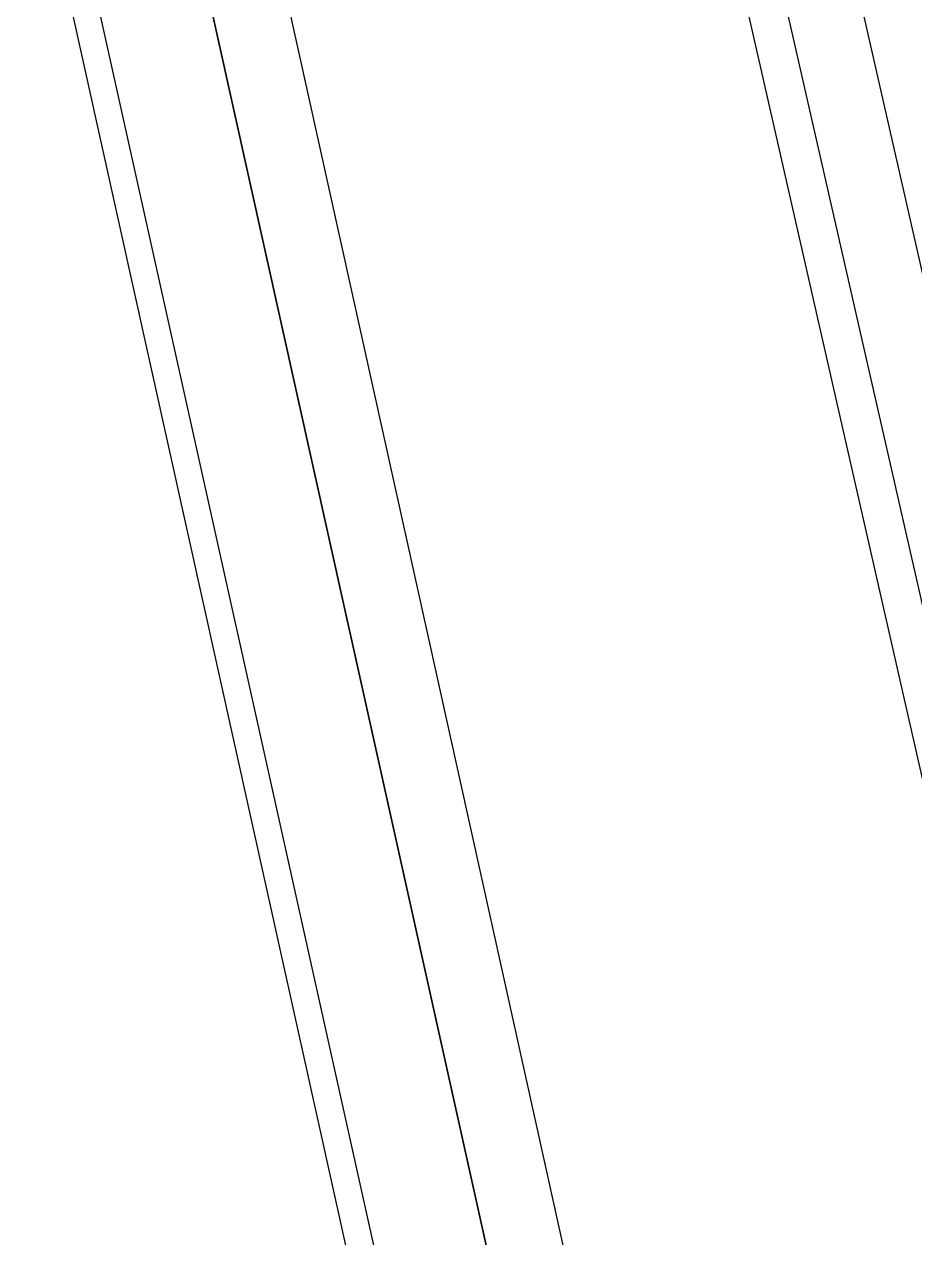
# Model space of a CAD drawing. Header units: inches. Extents: x -1841 to -80, y -100 to 1021.
# Drawn here: x -658.051 to -657.396, y 499.334 to 500.225 of the extents above; entities that cross this region are included whole.
import ezdxf

# ---------------------------------------------------------------- set-up
doc = ezdxf.new("R2010")
doc.units = ezdxf.units.IN
doc.header["$MEASUREMENT"] = 0
doc.layers.add('Edges', color=7, linetype='Continuous')
doc.layers.add('PDF_Geometry', color=7, linetype='Continuous', true_color=0x777777)

# ---------------------------------------------------------------- blocks, each defined once
blk = doc.blocks.new('infrared patio heater fr')
at = {"layer": 'Edges'}
for p, q in [((-40, -10.152), (40, -10.152)), ((-40, -11.382), (40, -11.382)), ((-50, -12.027), (50, -12.027))]:
    blk.add_line(p, q, dxfattribs=at)

msp = doc.modelspace()

# ---------------------------------------------------------------- linework, layer by layer
at = {"layer": 'PDF_Geometry', "color": 7, "lineweight": 25}
for points in [[(-666.62407, 527.5669), (-655.04249, 475.86344), (-652.72618, 476.35979), (-623.27588, 482.89511), (-622.86225, 480.9097), (-620.46321, 481.40605), (-621.12502, 484.4669), (-609.79162, 486.94866), (-610.28797, 489.3477), (-621.7041, 486.86594), (-624.10314, 486.28686), (-653.47071, 479.75154), (-670.9258, 558.42353), (-669.35401, 558.83716), (-670.34672, 563.30434), (-674.89662, 562.31163), (-673.90392, 557.76173), (-673.32484, 557.92718), (-673.32484, 557.84445)], [(-663.31505, 533.85405), (-665.38318, 533.44042), (-657.52426, 498.11661), (-653.47071, 479.91699), (-653.47071, 479.83427), (-621.95227, 486.78321), (-621.95227, 486.94866), (-621.95227, 486.86594)], [(-665.21773, 533.44042), (-657.27608, 497.62026)]]:
    msp.add_lwpolyline(points, dxfattribs=at)
msp.add_lwpolyline([(-657.44153, 498.11661), (-665.30046, 533.44042)], close=True, dxfattribs=at)

# ---------------------------------------------------------------- block references
at = {"color": 7, "lineweight": 25, "xscale": 0.04390327370764167, "yscale": 0.04390327370764167, "zscale": 0.04390327370764167, "rotation": 282.8184996599286}
msp.add_blockref('infrared patio heater fr', (-657.14764, 500.98131), dxfattribs=at)

doc.saveas('drawing.dxf')
